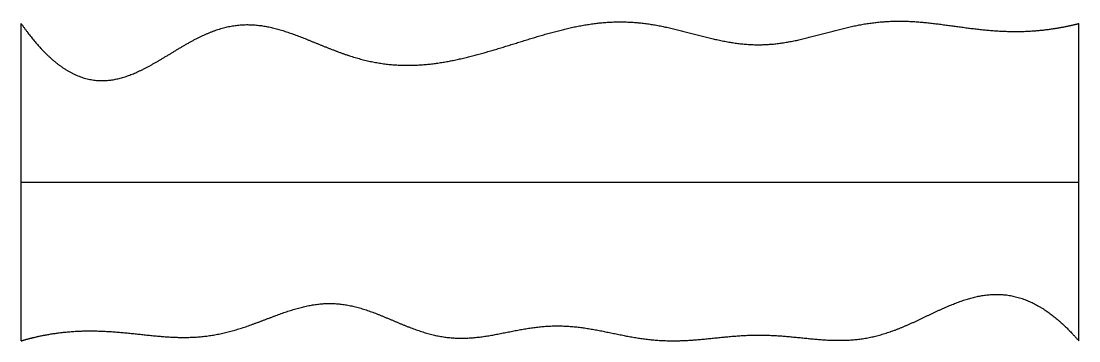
# Model space of a CAD drawing. Header units: millimetres. Extents: x 0 to 10, y 0 to 3.
import ezdxf

# ---------------------------------------------------------------- set-up
doc = ezdxf.new("R2010")
doc.units = ezdxf.units.MM
doc.layers.get('0').update_dxf_attribs({"linetype": 'CONTINUOUS'})

msp = doc.modelspace()

# ---------------------------------------------------------------- linework, layer by layer
for points in [[(0, 3), (0.039, 2.944), (0.117, 2.839), (0.233, 2.704), (0.388, 2.569), (0.582, 2.472), (0.775, 2.445), (0.968, 2.48), (1.161, 2.565), (1.355, 2.679), (1.548, 2.801), (1.743, 2.907), (1.939, 2.977), (2.136, 3.001), (2.335, 2.978), (2.535, 2.918), (2.736, 2.837), (2.939, 2.752), (3.142, 2.678), (3.345, 2.627), (3.548, 2.602), (3.75, 2.602), (3.951, 2.624), (4.152, 2.663), (4.351, 2.715), (4.55, 2.774), (4.749, 2.837), (4.949, 2.898), (5.15, 2.953), (5.353, 2.995), (5.555, 3.018), (5.759, 3.019), (5.962, 2.997), (6.164, 2.954), (6.366, 2.9), (6.567, 2.847), (6.768, 2.807), (6.969, 2.792), (7.169, 2.807), (7.37, 2.846), (7.571, 2.901), (7.772, 2.956), (7.974, 3.001), (8.176, 3.024), (8.378, 3.026), (8.581, 3.009), (8.784, 2.981), (8.987, 2.952), (9.19, 2.93), (9.393, 2.921), (9.595, 2.928), (9.757, 2.948), (9.879, 2.971), (9.96, 2.99), (10, 3)], [(0, 0), (0, 0.12), (0, 0.36), (0, 0.72), (0, 1.2), (0, 1.8), (0, 2.28), (0, 2.64), (0, 2.88), (0, 3)], [(10, 0), (10, 0.12), (10, 0.36), (10, 0.72), (10, 1.2), (10, 1.8), (10, 2.28), (10, 2.64), (10, 2.88), (10, 3)], [(0, 1.5), (0.4, 1.5), (1.2, 1.5), (2.4, 1.5), (4, 1.5), (6, 1.5), (7.6, 1.5), (8.8, 1.5), (9.6, 1.5), (10, 1.5)], [(0, 0), (0.04, 0.012), (0.121, 0.034), (0.242, 0.061), (0.403, 0.086), (0.605, 0.098), (0.807, 0.093), (1.009, 0.075), (1.211, 0.052), (1.414, 0.032), (1.616, 0.028), (1.818, 0.048), (2.019, 0.095), (2.22, 0.166), (2.42, 0.246), (2.619, 0.316), (2.818, 0.358), (3.016, 0.359), (3.213, 0.315), (3.411, 0.239), (3.609, 0.151), (3.807, 0.073), (4.006, 0.026), (4.207, 0.018), (4.408, 0.042), (4.61, 0.085), (4.813, 0.126), (5.015, 0.147), (5.217, 0.141), (5.418, 0.11), (5.619, 0.066), (5.82, 0.025), (6.021, 0), (6.222, -0.003), (6.424, 0.012), (6.626, 0.035), (6.828, 0.054), (7.031, 0.058), (7.234, 0.045), (7.437, 0.022), (7.639, 0.003), (7.841, 0.001), (8.041, 0.028), (8.239, 0.088), (8.436, 0.172), (8.632, 0.269), (8.827, 0.359), (9.022, 0.425), (9.217, 0.452), (9.412, 0.429), (9.607, 0.35), (9.764, 0.24), (9.882, 0.13), (9.961, 0.045), (10, 0)]]:
    msp.add_open_spline(points, degree=5)

doc.saveas('drawing.dxf')
